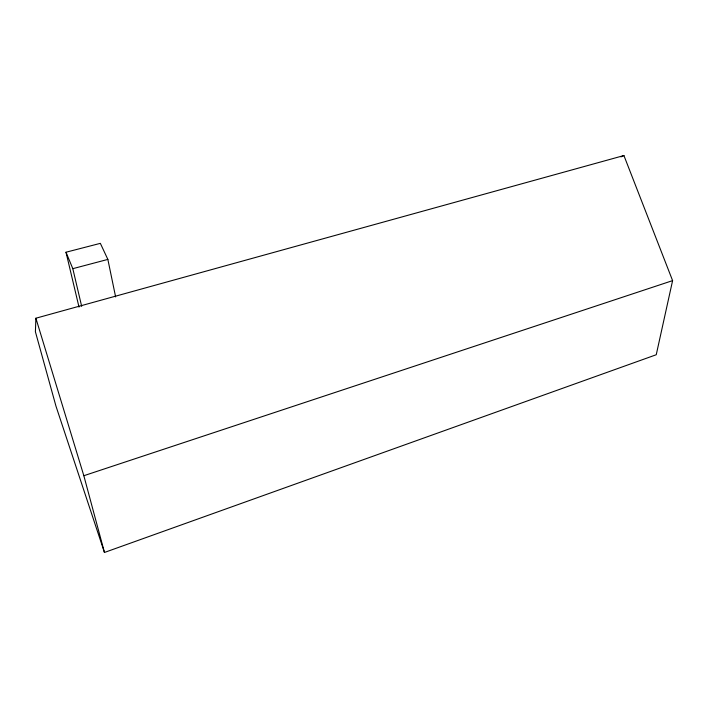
<?xml version="1.0" encoding="UTF-8"?>
<svg xmlns="http://www.w3.org/2000/svg" width="708" height="708" viewBox="0 0 708 708"><rect width="100%" height="100%" fill="white"/><g stroke="black" fill="none" stroke-linecap="round" stroke-linejoin="round"><path stroke-width="1.06" d="M35.887 318.219L35.4 331.751L55.959 406.118L104.457 552.461L656.245 354.743L672.6 280.625L623.916 155.539L35.887 318.219L83.836 475.714L104.457 552.461M620.925 156.875L623.916 155.539M83.836 475.714L672.6 280.625M107.855 259.411L100.35 243.348L65.994 252.225L72.818 268.668L107.855 259.411L115.625 296.918M65.994 252.225L79.013 307.095M72.818 268.668L81.668 306.325"/></g></svg>
